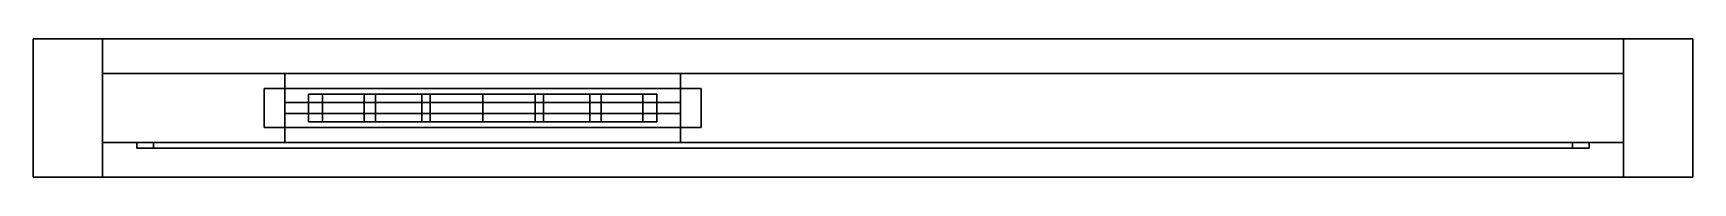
# Model space of a CAD drawing. Header units: millimetres. Extents: x -50 to 1150, y -25 to 75.
import ezdxf

# ---------------------------------------------------------------- set-up
doc = ezdxf.new("R2010")
doc.units = ezdxf.units.MM
for name, color, linetype in [('DOOR_DIAMONDS', 7, 'CONTINUOUS'), ('DOOR_FRAME', 8, 'CONTINUOUS'), ('DOOR_GLASS', 150, 'CONTINUOUS'), ('DOOR_LEAF', 30, 'CONTINUOUS'), ('DOOR_TRANSOM', 34, 'CONTINUOUS'), ('DOOR_TRIM', 40, 'CONTINUOUS')]:
    doc.layers.add(name, color=color, linetype=linetype)

msp = doc.modelspace()

# ---------------------------------------------------------------- linework, layer by layer
at = {"layer": 'DOOR_DIAMONDS'}
for points in [[(275, 35, 247.6), (159.16, 35, 366.667), (149.16, 35, 366.667), (275, 35, 237.6)], [(275, 15, 237.6), (275, 35, 237.6), (149.16, 35, 366.667), (149.16, 15, 366.667)], [(159.16, 35, 366.667), (275, 35, 485.733), (275, 35, 495.733), (149.16, 35, 366.667)], [(149.16, 15, 366.667), (149.16, 35, 366.667), (275, 35, 495.733), (275, 15, 495.733)], [(275, 35, 540.933), (159.16, 35, 660), (149.16, 35, 660), (275, 35, 530.933)], [(275, 15, 530.933), (275, 35, 530.933), (149.16, 35, 660), (149.16, 15, 660)], [(159.16, 35, 660), (275, 35, 779.067), (275, 35, 789.067), (149.16, 35, 660)], [(149.16, 15, 660), (149.16, 35, 660), (275, 35, 789.067), (275, 15, 789.067)], [(275, 35, 834.267), (159.16, 35, 953.333), (149.16, 35, 953.333), (275, 35, 824.267)], [(275, 15, 824.267), (275, 35, 824.267), (149.16, 35, 953.333), (149.16, 15, 953.333)], [(159.16, 35, 953.333), (275, 35, 1072.4), (275, 35, 1082.4), (149.16, 35, 953.333)], [(149.16, 15, 953.333), (149.16, 35, 953.333), (275, 35, 1082.4), (275, 15, 1082.4)], [(275, 35, 1127.6), (159.16, 35, 1246.667), (149.16, 35, 1246.667), (275, 35, 1117.6)], [(275, 15, 1117.6), (275, 35, 1117.6), (149.16, 35, 1246.667), (149.16, 15, 1246.667)], [(159.16, 35, 1246.667), (275, 35, 1365.733), (275, 35, 1375.733), (149.16, 35, 1246.667)], [(149.16, 15, 1246.667), (149.16, 35, 1246.667), (275, 35, 1375.733), (275, 15, 1375.733)], [(275, 35, 1420.933), (159.16, 35, 1540), (149.16, 35, 1540), (275, 35, 1410.933)], [(275, 15, 1410.933), (275, 35, 1410.933), (149.16, 35, 1540), (149.16, 15, 1540)], [(159.16, 35, 1540), (275, 35, 1659.067), (275, 35, 1669.067), (149.16, 35, 1540)], [(149.16, 15, 1540), (149.16, 35, 1540), (275, 35, 1669.067), (275, 15, 1669.067)], [(275, 35, 1714.267), (159.16, 35, 1833.333), (149.16, 35, 1833.333), (275, 35, 1704.267)], [(275, 15, 1704.267), (275, 35, 1704.267), (149.16, 35, 1833.333), (149.16, 15, 1833.333)], [(159.16, 35, 1833.333), (275, 35, 1952.4), (275, 35, 1962.4), (149.16, 35, 1833.333)], [(149.16, 15, 1833.333), (149.16, 35, 1833.333), (275, 35, 1962.4), (275, 15, 1962.4)], [(159.16, 15, 366.667), (159.16, 35, 366.667), (275, 35, 247.6), (275, 15, 247.6)], [(275, 15, 485.733), (275, 35, 485.733), (159.16, 35, 366.667), (159.16, 15, 366.667)], [(159.16, 15, 660), (159.16, 35, 660), (275, 35, 540.933), (275, 15, 540.933)], [(275, 15, 779.067), (275, 35, 779.067), (159.16, 35, 660), (159.16, 15, 660)], [(159.16, 15, 953.333), (159.16, 35, 953.333), (275, 35, 834.267), (275, 15, 834.267)], [(275, 15, 1072.4), (275, 35, 1072.4), (159.16, 35, 953.333), (159.16, 15, 953.333)], [(159.16, 15, 1246.667), (159.16, 35, 1246.667), (275, 35, 1127.6), (275, 15, 1127.6)], [(275, 15, 1365.733), (275, 35, 1365.733), (159.16, 35, 1246.667), (159.16, 15, 1246.667)], [(159.16, 15, 1540), (159.16, 35, 1540), (275, 35, 1420.933), (275, 15, 1420.933)], [(275, 15, 1659.067), (275, 35, 1659.067), (159.16, 35, 1540), (159.16, 15, 1540)], [(159.16, 15, 1833.333), (159.16, 35, 1833.333), (275, 35, 1714.267), (275, 15, 1714.267)], [(275, 15, 1952.4), (275, 35, 1952.4), (159.16, 35, 1833.333), (159.16, 15, 1833.333)], [(275, 35, 286.901), (197.429, 35, 366.667), (189.429, 35, 366.667), (275, 35, 278.901)], [(275, 15, 278.901), (275, 35, 278.901), (189.429, 35, 366.667), (189.429, 15, 366.667)], [(197.429, 35, 366.667), (275, 35, 446.432), (275, 35, 454.432), (189.429, 35, 366.667)], [(189.429, 15, 366.667), (189.429, 35, 366.667), (275, 35, 454.432), (275, 15, 454.432)], [(275, 35, 580.235), (197.429, 35, 660), (189.429, 35, 660), (275, 35, 572.235)], [(275, 15, 572.235), (275, 35, 572.235), (189.429, 35, 660), (189.429, 15, 660)], [(197.429, 35, 660), (275, 35, 739.765), (275, 35, 747.765), (189.429, 35, 660)], [(189.429, 15, 660), (189.429, 35, 660), (275, 35, 747.765), (275, 15, 747.765)], [(275, 35, 873.568), (197.429, 35, 953.333), (189.429, 35, 953.333), (275, 35, 865.568)], [(275, 15, 865.568), (275, 35, 865.568), (189.429, 35, 953.333), (189.429, 15, 953.333)], [(197.429, 35, 953.333), (275, 35, 1033.099), (275, 35, 1041.099), (189.429, 35, 953.333)], [(189.429, 15, 953.333), (189.429, 35, 953.333), (275, 35, 1041.099), (275, 15, 1041.099)], [(275, 35, 1166.901), (197.429, 35, 1246.667), (189.429, 35, 1246.667), (275, 35, 1158.901)], [(275, 15, 1158.901), (275, 35, 1158.901), (189.429, 35, 1246.667), (189.429, 15, 1246.667)], [(197.429, 35, 1246.667), (275, 35, 1326.432), (275, 35, 1334.432), (189.429, 35, 1246.667)], [(189.429, 15, 1246.667), (189.429, 35, 1246.667), (275, 35, 1334.432), (275, 15, 1334.432)], [(275, 35, 1460.235), (197.429, 35, 1540), (189.429, 35, 1540), (275, 35, 1452.235)], [(275, 15, 1452.235), (275, 35, 1452.235), (189.429, 35, 1540), (189.429, 15, 1540)], [(197.429, 35, 1540), (275, 35, 1619.765), (275, 35, 1627.765), (189.429, 35, 1540)], [(189.429, 15, 1540), (189.429, 35, 1540), (275, 35, 1627.765), (275, 15, 1627.765)], [(275, 35, 1753.568), (197.429, 35, 1833.333), (189.429, 35, 1833.333), (275, 35, 1745.568)], [(275, 15, 1745.568), (275, 35, 1745.568), (189.429, 35, 1833.333), (189.429, 15, 1833.333)], [(197.429, 35, 1833.333), (275, 35, 1913.099), (275, 35, 1921.099), (189.429, 35, 1833.333)], [(189.429, 15, 1833.333), (189.429, 35, 1833.333), (275, 35, 1921.099), (275, 15, 1921.099)], [(197.429, 15, 366.667), (197.429, 35, 366.667), (275, 35, 286.901), (275, 15, 286.901)], [(275, 15, 446.432), (275, 35, 446.432), (197.429, 35, 366.667), (197.429, 15, 366.667)], [(197.429, 15, 660), (197.429, 35, 660), (275, 35, 580.235), (275, 15, 580.235)], [(275, 15, 739.765), (275, 35, 739.765), (197.429, 35, 660), (197.429, 15, 660)], [(197.429, 15, 953.333), (197.429, 35, 953.333), (275, 35, 873.568), (275, 15, 873.568)], [(275, 15, 1033.099), (275, 35, 1033.099), (197.429, 35, 953.333), (197.429, 15, 953.333)], [(197.429, 15, 1246.667), (197.429, 35, 1246.667), (275, 35, 1166.901), (275, 15, 1166.901)], [(275, 15, 1326.432), (275, 35, 1326.432), (197.429, 35, 1246.667), (197.429, 15, 1246.667)], [(197.429, 15, 1540), (197.429, 35, 1540), (275, 35, 1460.235), (275, 15, 1460.235)], [(275, 15, 1619.765), (275, 35, 1619.765), (197.429, 35, 1540), (197.429, 15, 1540)], [(197.429, 15, 1833.333), (197.429, 35, 1833.333), (275, 35, 1753.568), (275, 15, 1753.568)], [(275, 15, 1913.099), (275, 35, 1913.099), (197.429, 35, 1833.333), (197.429, 15, 1833.333)], [(275, 35, 327.493), (236.956, 35, 366.667), (230.956, 35, 366.667), (275, 35, 321.493)], [(275, 15, 321.493), (275, 35, 321.493), (230.956, 35, 366.667), (230.956, 15, 366.667)], [(236.956, 35, 366.667), (275, 35, 405.84), (275, 35, 411.84), (230.956, 35, 366.667)], [(230.956, 15, 366.667), (230.956, 35, 366.667), (275, 35, 411.84), (275, 15, 411.84)], [(275, 35, 620.827), (236.956, 35, 660), (230.956, 35, 660), (275, 35, 614.827)], [(275, 15, 614.827), (275, 35, 614.827), (230.956, 35, 660), (230.956, 15, 660)], [(236.956, 35, 660), (275, 35, 699.173), (275, 35, 705.173), (230.956, 35, 660)], [(230.956, 15, 660), (230.956, 35, 660), (275, 35, 705.173), (275, 15, 705.173)], [(275, 35, 914.16), (236.956, 35, 953.333), (230.956, 35, 953.333), (275, 35, 908.16)], [(275, 15, 908.16), (275, 35, 908.16), (230.956, 35, 953.333), (230.956, 15, 953.333)], [(236.956, 35, 953.333), (275, 35, 992.507), (275, 35, 998.507), (230.956, 35, 953.333)], [(230.956, 15, 953.333), (230.956, 35, 953.333), (275, 35, 998.507), (275, 15, 998.507)], [(275, 35, 1207.493), (236.956, 35, 1246.667), (230.956, 35, 1246.667), (275, 35, 1201.493)], [(275, 15, 1201.493), (275, 35, 1201.493), (230.956, 35, 1246.667), (230.956, 15, 1246.667)], [(236.956, 35, 1246.667), (275, 35, 1285.84), (275, 35, 1291.84), (230.956, 35, 1246.667)], [(230.956, 15, 1246.667), (230.956, 35, 1246.667), (275, 35, 1291.84), (275, 15, 1291.84)], [(275, 35, 1500.827), (236.956, 35, 1540), (230.956, 35, 1540), (275, 35, 1494.827)], [(275, 15, 1494.827), (275, 35, 1494.827), (230.956, 35, 1540), (230.956, 15, 1540)], [(236.956, 35, 1540), (275, 35, 1579.173), (275, 35, 1585.173), (230.956, 35, 1540)], [(230.956, 15, 1540), (230.956, 35, 1540), (275, 35, 1585.173), (275, 15, 1585.173)], [(275, 35, 1794.16), (236.956, 35, 1833.333), (230.956, 35, 1833.333), (275, 35, 1788.16)], [(275, 15, 1788.16), (275, 35, 1788.16), (230.956, 35, 1833.333), (230.956, 15, 1833.333)], [(236.956, 35, 1833.333), (275, 35, 1872.507), (275, 35, 1878.507), (230.956, 35, 1833.333)], [(230.956, 15, 1833.333), (230.956, 35, 1833.333), (275, 35, 1878.507), (275, 15, 1878.507)], [(236.956, 15, 366.667), (236.956, 35, 366.667), (275, 35, 327.493), (275, 15, 327.493)], [(275, 15, 405.84), (275, 35, 405.84), (236.956, 35, 366.667), (236.956, 15, 366.667)], [(236.956, 15, 660), (236.956, 35, 660), (275, 35, 620.827), (275, 15, 620.827)], [(275, 15, 699.173), (275, 35, 699.173), (236.956, 35, 660), (236.956, 15, 660)], [(236.956, 15, 953.333), (236.956, 35, 953.333), (275, 35, 914.16), (275, 15, 914.16)], [(275, 15, 992.507), (275, 35, 992.507), (236.956, 35, 953.333), (236.956, 15, 953.333)], [(236.956, 15, 1246.667), (236.956, 35, 1246.667), (275, 35, 1207.493), (275, 15, 1207.493)], [(275, 15, 1285.84), (275, 35, 1285.84), (236.956, 35, 1246.667), (236.956, 15, 1246.667)], [(236.956, 15, 1540), (236.956, 35, 1540), (275, 35, 1500.827), (275, 15, 1500.827)], [(275, 15, 1579.173), (275, 35, 1579.173), (236.956, 35, 1540), (236.956, 15, 1540)], [(236.956, 15, 1833.333), (236.956, 35, 1833.333), (275, 35, 1794.16), (275, 15, 1794.16)], [(275, 15, 1872.507), (275, 35, 1872.507), (236.956, 35, 1833.333), (236.956, 15, 1833.333)], [(275, 35, 485.733), (390.84, 35, 366.667), (400.84, 35, 366.667), (275, 35, 495.733)], [(275, 15, 495.733), (275, 35, 495.733), (400.84, 35, 366.667), (400.84, 15, 366.667)], [(390.84, 15, 366.667), (390.84, 35, 366.667), (275, 35, 485.733), (275, 15, 485.733)], [(390.84, 35, 366.667), (275, 35, 247.6), (275, 35, 237.6), (400.84, 35, 366.667)], [(400.84, 15, 366.667), (400.84, 35, 366.667), (275, 35, 237.6), (275, 15, 237.6)], [(275, 15, 247.6), (275, 35, 247.6), (390.84, 35, 366.667), (390.84, 15, 366.667)], [(275, 35, 446.432), (352.571, 35, 366.667), (360.571, 35, 366.667), (275, 35, 454.432)], [(275, 15, 454.432), (275, 35, 454.432), (360.571, 35, 366.667), (360.571, 15, 366.667)], [(352.571, 15, 366.667), (352.571, 35, 366.667), (275, 35, 446.432), (275, 15, 446.432)], [(352.571, 35, 366.667), (275, 35, 286.901), (275, 35, 278.901), (360.571, 35, 366.667)], [(360.571, 15, 366.667), (360.571, 35, 366.667), (275, 35, 278.901), (275, 15, 278.901)], [(275, 15, 286.901), (275, 35, 286.901), (352.571, 35, 366.667), (352.571, 15, 366.667)], [(275, 35, 405.84), (313.044, 35, 366.667), (319.044, 35, 366.667), (275, 35, 411.84)], [(275, 15, 411.84), (275, 35, 411.84), (319.044, 35, 366.667), (319.044, 15, 366.667)], [(313.044, 15, 366.667), (313.044, 35, 366.667), (275, 35, 405.84), (275, 15, 405.84)], [(313.044, 35, 366.667), (275, 35, 327.493), (275, 35, 321.493), (319.044, 35, 366.667)], [(319.044, 15, 366.667), (319.044, 35, 366.667), (275, 35, 321.493), (275, 15, 321.493)], [(275, 15, 327.493), (275, 35, 327.493), (313.044, 35, 366.667), (313.044, 15, 366.667)], [(275, 35, 779.067), (390.84, 35, 660), (400.84, 35, 660), (275, 35, 789.067)], [(275, 15, 789.067), (275, 35, 789.067), (400.84, 35, 660), (400.84, 15, 660)], [(390.84, 15, 660), (390.84, 35, 660), (275, 35, 779.067), (275, 15, 779.067)], [(390.84, 35, 660), (275, 35, 540.933), (275, 35, 530.933), (400.84, 35, 660)], [(400.84, 15, 660), (400.84, 35, 660), (275, 35, 530.933), (275, 15, 530.933)], [(275, 15, 540.933), (275, 35, 540.933), (390.84, 35, 660), (390.84, 15, 660)], [(275, 35, 739.765), (352.571, 35, 660), (360.571, 35, 660), (275, 35, 747.765)], [(275, 15, 747.765), (275, 35, 747.765), (360.571, 35, 660), (360.571, 15, 660)], [(352.571, 15, 660), (352.571, 35, 660), (275, 35, 739.765), (275, 15, 739.765)], [(352.571, 35, 660), (275, 35, 580.235), (275, 35, 572.235), (360.571, 35, 660)], [(360.571, 15, 660), (360.571, 35, 660), (275, 35, 572.235), (275, 15, 572.235)], [(275, 15, 580.235), (275, 35, 580.235), (352.571, 35, 660), (352.571, 15, 660)], [(275, 35, 699.173), (313.044, 35, 660), (319.044, 35, 660), (275, 35, 705.173)], [(275, 15, 705.173), (275, 35, 705.173), (319.044, 35, 660), (319.044, 15, 660)], [(313.044, 15, 660), (313.044, 35, 660), (275, 35, 699.173), (275, 15, 699.173)], [(313.044, 35, 660), (275, 35, 620.827), (275, 35, 614.827), (319.044, 35, 660)], [(319.044, 15, 660), (319.044, 35, 660), (275, 35, 614.827), (275, 15, 614.827)], [(275, 15, 620.827), (275, 35, 620.827), (313.044, 35, 660), (313.044, 15, 660)], [(275, 35, 1072.4), (390.84, 35, 953.333), (400.84, 35, 953.333), (275, 35, 1082.4)], [(275, 15, 1082.4), (275, 35, 1082.4), (400.84, 35, 953.333), (400.84, 15, 953.333)], [(390.84, 15, 953.333), (390.84, 35, 953.333), (275, 35, 1072.4), (275, 15, 1072.4)], [(390.84, 35, 953.333), (275, 35, 834.267), (275, 35, 824.267), (400.84, 35, 953.333)], [(400.84, 15, 953.333), (400.84, 35, 953.333), (275, 35, 824.267), (275, 15, 824.267)], [(275, 15, 834.267), (275, 35, 834.267), (390.84, 35, 953.333), (390.84, 15, 953.333)], [(275, 35, 1033.099), (352.571, 35, 953.333), (360.571, 35, 953.333), (275, 35, 1041.099)], [(275, 15, 1041.099), (275, 35, 1041.099), (360.571, 35, 953.333), (360.571, 15, 953.333)], [(352.571, 15, 953.333), (352.571, 35, 953.333), (275, 35, 1033.099), (275, 15, 1033.099)], [(352.571, 35, 953.333), (275, 35, 873.568), (275, 35, 865.568), (360.571, 35, 953.333)], [(360.571, 15, 953.333), (360.571, 35, 953.333), (275, 35, 865.568), (275, 15, 865.568)], [(275, 15, 873.568), (275, 35, 873.568), (352.571, 35, 953.333), (352.571, 15, 953.333)], [(275, 35, 992.507), (313.044, 35, 953.333), (319.044, 35, 953.333), (275, 35, 998.507)], [(275, 15, 998.507), (275, 35, 998.507), (319.044, 35, 953.333), (319.044, 15, 953.333)], [(313.044, 15, 953.333), (313.044, 35, 953.333), (275, 35, 992.507), (275, 15, 992.507)], [(313.044, 35, 953.333), (275, 35, 914.16), (275, 35, 908.16), (319.044, 35, 953.333)], [(319.044, 15, 953.333), (319.044, 35, 953.333), (275, 35, 908.16), (275, 15, 908.16)], [(275, 15, 914.16), (275, 35, 914.16), (313.044, 35, 953.333), (313.044, 15, 953.333)], [(275, 35, 1365.733), (390.84, 35, 1246.667), (400.84, 35, 1246.667), (275, 35, 1375.733)], [(275, 15, 1375.733), (275, 35, 1375.733), (400.84, 35, 1246.667), (400.84, 15, 1246.667)], [(390.84, 15, 1246.667), (390.84, 35, 1246.667), (275, 35, 1365.733), (275, 15, 1365.733)], [(390.84, 35, 1246.667), (275, 35, 1127.6), (275, 35, 1117.6), (400.84, 35, 1246.667)], [(400.84, 15, 1246.667), (400.84, 35, 1246.667), (275, 35, 1117.6), (275, 15, 1117.6)], [(275, 15, 1127.6), (275, 35, 1127.6), (390.84, 35, 1246.667), (390.84, 15, 1246.667)], [(275, 35, 1326.432), (352.571, 35, 1246.667), (360.571, 35, 1246.667), (275, 35, 1334.432)], [(275, 15, 1334.432), (275, 35, 1334.432), (360.571, 35, 1246.667), (360.571, 15, 1246.667)], [(352.571, 15, 1246.667), (352.571, 35, 1246.667), (275, 35, 1326.432), (275, 15, 1326.432)], [(352.571, 35, 1246.667), (275, 35, 1166.901), (275, 35, 1158.901), (360.571, 35, 1246.667)], [(360.571, 15, 1246.667), (360.571, 35, 1246.667), (275, 35, 1158.901), (275, 15, 1158.901)], [(275, 15, 1166.901), (275, 35, 1166.901), (352.571, 35, 1246.667), (352.571, 15, 1246.667)], [(275, 35, 1285.84), (313.044, 35, 1246.667), (319.044, 35, 1246.667), (275, 35, 1291.84)], [(275, 15, 1291.84), (275, 35, 1291.84), (319.044, 35, 1246.667), (319.044, 15, 1246.667)], [(313.044, 15, 1246.667), (313.044, 35, 1246.667), (275, 35, 1285.84), (275, 15, 1285.84)], [(313.044, 35, 1246.667), (275, 35, 1207.493), (275, 35, 1201.493), (319.044, 35, 1246.667)], [(319.044, 15, 1246.667), (319.044, 35, 1246.667), (275, 35, 1201.493), (275, 15, 1201.493)], [(275, 15, 1207.493), (275, 35, 1207.493), (313.044, 35, 1246.667), (313.044, 15, 1246.667)], [(275, 35, 1659.067), (390.84, 35, 1540), (400.84, 35, 1540), (275, 35, 1669.067)], [(275, 15, 1669.067), (275, 35, 1669.067), (400.84, 35, 1540), (400.84, 15, 1540)], [(390.84, 15, 1540), (390.84, 35, 1540), (275, 35, 1659.067), (275, 15, 1659.067)], [(390.84, 35, 1540), (275, 35, 1420.933), (275, 35, 1410.933), (400.84, 35, 1540)], [(400.84, 15, 1540), (400.84, 35, 1540), (275, 35, 1410.933), (275, 15, 1410.933)], [(275, 15, 1420.933), (275, 35, 1420.933), (390.84, 35, 1540), (390.84, 15, 1540)], [(275, 35, 1619.765), (352.571, 35, 1540), (360.571, 35, 1540), (275, 35, 1627.765)], [(275, 15, 1627.765), (275, 35, 1627.765), (360.571, 35, 1540), (360.571, 15, 1540)], [(352.571, 15, 1540), (352.571, 35, 1540), (275, 35, 1619.765), (275, 15, 1619.765)], [(352.571, 35, 1540), (275, 35, 1460.235), (275, 35, 1452.235), (360.571, 35, 1540)], [(360.571, 15, 1540), (360.571, 35, 1540), (275, 35, 1452.235), (275, 15, 1452.235)], [(275, 15, 1460.235), (275, 35, 1460.235), (352.571, 35, 1540), (352.571, 15, 1540)], [(275, 35, 1579.173), (313.044, 35, 1540), (319.044, 35, 1540), (275, 35, 1585.173)], [(275, 15, 1585.173), (275, 35, 1585.173), (319.044, 35, 1540), (319.044, 15, 1540)], [(313.044, 15, 1540), (313.044, 35, 1540), (275, 35, 1579.173), (275, 15, 1579.173)], [(313.044, 35, 1540), (275, 35, 1500.827), (275, 35, 1494.827), (319.044, 35, 1540)], [(319.044, 15, 1540), (319.044, 35, 1540), (275, 35, 1494.827), (275, 15, 1494.827)], [(275, 15, 1500.827), (275, 35, 1500.827), (313.044, 35, 1540), (313.044, 15, 1540)], [(275, 35, 1952.4), (390.84, 35, 1833.333), (400.84, 35, 1833.333), (275, 35, 1962.4)], [(275, 15, 1962.4), (275, 35, 1962.4), (400.84, 35, 1833.333), (400.84, 15, 1833.333)], [(390.84, 15, 1833.333), (390.84, 35, 1833.333), (275, 35, 1952.4), (275, 15, 1952.4)], [(390.84, 35, 1833.333), (275, 35, 1714.267), (275, 35, 1704.267), (400.84, 35, 1833.333)], [(400.84, 15, 1833.333), (400.84, 35, 1833.333), (275, 35, 1704.267), (275, 15, 1704.267)], [(275, 15, 1714.267), (275, 35, 1714.267), (390.84, 35, 1833.333), (390.84, 15, 1833.333)], [(275, 35, 1913.099), (352.571, 35, 1833.333), (360.571, 35, 1833.333), (275, 35, 1921.099)], [(275, 15, 1921.099), (275, 35, 1921.099), (360.571, 35, 1833.333), (360.571, 15, 1833.333)], [(352.571, 15, 1833.333), (352.571, 35, 1833.333), (275, 35, 1913.099), (275, 15, 1913.099)], [(352.571, 35, 1833.333), (275, 35, 1753.568), (275, 35, 1745.568), (360.571, 35, 1833.333)], [(360.571, 15, 1833.333), (360.571, 35, 1833.333), (275, 35, 1745.568), (275, 15, 1745.568)], [(275, 15, 1753.568), (275, 35, 1753.568), (352.571, 35, 1833.333), (352.571, 15, 1833.333)], [(275, 35, 1872.507), (313.044, 35, 1833.333), (319.044, 35, 1833.333), (275, 35, 1878.507)], [(275, 15, 1878.507), (275, 35, 1878.507), (319.044, 35, 1833.333), (319.044, 15, 1833.333)], [(313.044, 15, 1833.333), (313.044, 35, 1833.333), (275, 35, 1872.507), (275, 15, 1872.507)], [(313.044, 35, 1833.333), (275, 35, 1794.16), (275, 35, 1788.16), (319.044, 35, 1833.333)], [(319.044, 15, 1833.333), (319.044, 35, 1833.333), (275, 35, 1788.16), (275, 15, 1788.16)], [(275, 15, 1794.16), (275, 35, 1794.16), (313.044, 35, 1833.333), (313.044, 15, 1833.333)], [(275, 15, 237.6), (149.16, 15, 366.667), (159.16, 15, 366.667), (275, 15, 247.6)], [(149.16, 15, 366.667), (275, 15, 495.733), (275, 15, 485.733), (159.16, 15, 366.667)], [(275, 15, 530.933), (149.16, 15, 660), (159.16, 15, 660), (275, 15, 540.933)], [(149.16, 15, 660), (275, 15, 789.067), (275, 15, 779.067), (159.16, 15, 660)], [(275, 15, 824.267), (149.16, 15, 953.333), (159.16, 15, 953.333), (275, 15, 834.267)], [(149.16, 15, 953.333), (275, 15, 1082.4), (275, 15, 1072.4), (159.16, 15, 953.333)], [(275, 15, 1117.6), (149.16, 15, 1246.667), (159.16, 15, 1246.667), (275, 15, 1127.6)], [(149.16, 15, 1246.667), (275, 15, 1375.733), (275, 15, 1365.733), (159.16, 15, 1246.667)], [(275, 15, 1410.933), (149.16, 15, 1540), (159.16, 15, 1540), (275, 15, 1420.933)], [(149.16, 15, 1540), (275, 15, 1669.067), (275, 15, 1659.067), (159.16, 15, 1540)], [(275, 15, 1704.267), (149.16, 15, 1833.333), (159.16, 15, 1833.333), (275, 15, 1714.267)], [(149.16, 15, 1833.333), (275, 15, 1962.4), (275, 15, 1952.4), (159.16, 15, 1833.333)], [(275, 15, 278.901), (189.429, 15, 366.667), (197.429, 15, 366.667), (275, 15, 286.901)], [(189.429, 15, 366.667), (275, 15, 454.432), (275, 15, 446.432), (197.429, 15, 366.667)], [(275, 15, 572.235), (189.429, 15, 660), (197.429, 15, 660), (275, 15, 580.235)], [(189.429, 15, 660), (275, 15, 747.765), (275, 15, 739.765), (197.429, 15, 660)], [(275, 15, 865.568), (189.429, 15, 953.333), (197.429, 15, 953.333), (275, 15, 873.568)], [(189.429, 15, 953.333), (275, 15, 1041.099), (275, 15, 1033.099), (197.429, 15, 953.333)], [(275, 15, 1158.901), (189.429, 15, 1246.667), (197.429, 15, 1246.667), (275, 15, 1166.901)], [(189.429, 15, 1246.667), (275, 15, 1334.432), (275, 15, 1326.432), (197.429, 15, 1246.667)], [(275, 15, 1452.235), (189.429, 15, 1540), (197.429, 15, 1540), (275, 15, 1460.235)], [(189.429, 15, 1540), (275, 15, 1627.765), (275, 15, 1619.765), (197.429, 15, 1540)], [(275, 15, 1745.568), (189.429, 15, 1833.333), (197.429, 15, 1833.333), (275, 15, 1753.568)], [(189.429, 15, 1833.333), (275, 15, 1921.099), (275, 15, 1913.099), (197.429, 15, 1833.333)], [(275, 15, 321.493), (230.956, 15, 366.667), (236.956, 15, 366.667), (275, 15, 327.493)], [(230.956, 15, 366.667), (275, 15, 411.84), (275, 15, 405.84), (236.956, 15, 366.667)], [(275, 15, 614.827), (230.956, 15, 660), (236.956, 15, 660), (275, 15, 620.827)], [(230.956, 15, 660), (275, 15, 705.173), (275, 15, 699.173), (236.956, 15, 660)], [(275, 15, 908.16), (230.956, 15, 953.333), (236.956, 15, 953.333), (275, 15, 914.16)], [(230.956, 15, 953.333), (275, 15, 998.507), (275, 15, 992.507), (236.956, 15, 953.333)], [(275, 15, 1201.493), (230.956, 15, 1246.667), (236.956, 15, 1246.667), (275, 15, 1207.493)], [(230.956, 15, 1246.667), (275, 15, 1291.84), (275, 15, 1285.84), (236.956, 15, 1246.667)], [(275, 15, 1494.827), (230.956, 15, 1540), (236.956, 15, 1540), (275, 15, 1500.827)], [(230.956, 15, 1540), (275, 15, 1585.173), (275, 15, 1579.173), (236.956, 15, 1540)], [(275, 15, 1788.16), (230.956, 15, 1833.333), (236.956, 15, 1833.333), (275, 15, 1794.16)], [(230.956, 15, 1833.333), (275, 15, 1878.507), (275, 15, 1872.507), (236.956, 15, 1833.333)], [(275, 15, 495.733), (400.84, 15, 366.667), (390.84, 15, 366.667), (275, 15, 485.733)], [(400.84, 15, 366.667), (275, 15, 237.6), (275, 15, 247.6), (390.84, 15, 366.667)], [(275, 15, 454.432), (360.571, 15, 366.667), (352.571, 15, 366.667), (275, 15, 446.432)], [(360.571, 15, 366.667), (275, 15, 278.901), (275, 15, 286.901), (352.571, 15, 366.667)], [(275, 15, 411.84), (319.044, 15, 366.667), (313.044, 15, 366.667), (275, 15, 405.84)], [(319.044, 15, 366.667), (275, 15, 321.493), (275, 15, 327.493), (313.044, 15, 366.667)], [(275, 15, 789.067), (400.84, 15, 660), (390.84, 15, 660), (275, 15, 779.067)], [(400.84, 15, 660), (275, 15, 530.933), (275, 15, 540.933), (390.84, 15, 660)], [(275, 15, 747.765), (360.571, 15, 660), (352.571, 15, 660), (275, 15, 739.765)], [(360.571, 15, 660), (275, 15, 572.235), (275, 15, 580.235), (352.571, 15, 660)], [(275, 15, 705.173), (319.044, 15, 660), (313.044, 15, 660), (275, 15, 699.173)], [(319.044, 15, 660), (275, 15, 614.827), (275, 15, 620.827), (313.044, 15, 660)], [(275, 15, 1082.4), (400.84, 15, 953.333), (390.84, 15, 953.333), (275, 15, 1072.4)], [(400.84, 15, 953.333), (275, 15, 824.267), (275, 15, 834.267), (390.84, 15, 953.333)], [(275, 15, 1041.099), (360.571, 15, 953.333), (352.571, 15, 953.333), (275, 15, 1033.099)], [(360.571, 15, 953.333), (275, 15, 865.568), (275, 15, 873.568), (352.571, 15, 953.333)], [(275, 15, 998.507), (319.044, 15, 953.333), (313.044, 15, 953.333), (275, 15, 992.507)], [(319.044, 15, 953.333), (275, 15, 908.16), (275, 15, 914.16), (313.044, 15, 953.333)], [(275, 15, 1375.733), (400.84, 15, 1246.667), (390.84, 15, 1246.667), (275, 15, 1365.733)], [(400.84, 15, 1246.667), (275, 15, 1117.6), (275, 15, 1127.6), (390.84, 15, 1246.667)], [(275, 15, 1334.432), (360.571, 15, 1246.667), (352.571, 15, 1246.667), (275, 15, 1326.432)], [(360.571, 15, 1246.667), (275, 15, 1158.901), (275, 15, 1166.901), (352.571, 15, 1246.667)], [(275, 15, 1291.84), (319.044, 15, 1246.667), (313.044, 15, 1246.667), (275, 15, 1285.84)], [(319.044, 15, 1246.667), (275, 15, 1201.493), (275, 15, 1207.493), (313.044, 15, 1246.667)], [(275, 15, 1669.067), (400.84, 15, 1540), (390.84, 15, 1540), (275, 15, 1659.067)], [(400.84, 15, 1540), (275, 15, 1410.933), (275, 15, 1420.933), (390.84, 15, 1540)], [(275, 15, 1627.765), (360.571, 15, 1540), (352.571, 15, 1540), (275, 15, 1619.765)], [(360.571, 15, 1540), (275, 15, 1452.235), (275, 15, 1460.235), (352.571, 15, 1540)], [(275, 15, 1585.173), (319.044, 15, 1540), (313.044, 15, 1540), (275, 15, 1579.173)], [(319.044, 15, 1540), (275, 15, 1494.827), (275, 15, 1500.827), (313.044, 15, 1540)], [(275, 15, 1962.4), (400.84, 15, 1833.333), (390.84, 15, 1833.333), (275, 15, 1952.4)], [(400.84, 15, 1833.333), (275, 15, 1704.267), (275, 15, 1714.267), (390.84, 15, 1833.333)], [(275, 15, 1921.099), (360.571, 15, 1833.333), (352.571, 15, 1833.333), (275, 15, 1913.099)], [(360.571, 15, 1833.333), (275, 15, 1745.568), (275, 15, 1753.568), (352.571, 15, 1833.333)], [(275, 15, 1878.507), (319.044, 15, 1833.333), (313.044, 15, 1833.333), (275, 15, 1872.507)], [(319.044, 15, 1833.333), (275, 15, 1788.16), (275, 15, 1794.16), (313.044, 15, 1833.333)]]:
    msp.add_3dface(points, dxfattribs=at)
at = {"layer": 'DOOR_FRAME'}
for points in [[(-50, -25), (0, -25), (0, 75), (-50, 75)], [(-50, -25, 2800), (-50, 75, 2800), (0, 75, 2800), (0, -25, 2800)], [(0, 75), (0, 75, 2800), (-50, 75, 2800), (-50, 75)], [(-50, 75), (-50, 75, 2800), (-50, -25, 2800), (-50, -25)], [(-50, -25, 2750), (1150, -25, 2750), (1150, 75, 2750), (-50, 75, 2750)], [(-50, -25, 2800), (-50, 75, 2800), (1150, 75, 2800), (1150, -25, 2800)], [(1150, 75, 2750), (1150, 75, 2800), (-50, 75, 2800), (-50, 75, 2750)], [(-50, 75, 2750), (-50, 75, 2800), (-50, -25, 2800), (-50, -25, 2750)], [(0, -25), (0, -25, 2800), (0, 75, 2800), (0, 75)], [(1100, -25), (1150, -25), (1150, 75), (1100, 75)], [(1100, -25, 2800), (1100, 75, 2800), (1150, 75, 2800), (1150, -25, 2800)], [(1150, 75), (1150, 75, 2800), (1100, 75, 2800), (1100, 75)], [(1100, 75), (1100, 75, 2800), (1100, -25, 2800), (1100, -25)], [(1150, -25), (1150, -25, 2800), (1150, 75, 2800), (1150, 75)], [(1150, -25, 2750), (1150, -25, 2800), (1150, 75, 2800), (1150, 75, 2750)], [(-50, -25), (-50, -25, 2800), (0, -25, 2800), (0, -25)], [(-50, -25, 2750), (-50, -25, 2800), (1150, -25, 2800), (1150, -25, 2750)], [(1100, -25), (1100, -25, 2800), (1150, -25, 2800), (1150, -25)]]:
    msp.add_3dface(points, dxfattribs=at)
at = {"layer": 'DOOR_GLASS'}
for points in [[(132, 21, 220), (418, 21, 220), (418, 29, 220), (132, 29, 220)], [(132, 21, 1980), (132, 29, 1980), (418, 29, 1980), (418, 21, 1980)], [(418, 29, 220), (418, 29, 1980), (132, 29, 1980), (132, 29, 220)], [(132, 29, 220), (132, 29, 1980), (132, 21, 1980), (132, 21, 220)], [(418, 21, 220), (418, 21, 1980), (418, 29, 1980), (418, 29, 220)], [(132, 21, 220), (132, 21, 1980), (418, 21, 1980), (418, 21, 220)]]:
    msp.add_3dface(points, dxfattribs=at)
at = {"layer": 'DOOR_LEAF'}
for points in [[(0, 0), (132, 0), (132, 50), (0, 50)], [(0, 0, 2200), (0, 50, 2200), (132, 50, 2200), (132, 0, 2200)], [(132, 50), (132, 50, 2200), (0, 50, 2200), (0, 50)], [(0, 50), (0, 50, 2200), (0, 0, 2200), (0, 0)], [(132, 0), (132, 0, 2200), (132, 50, 2200), (132, 50)], [(132, 0), (418, 0), (418, 50), (132, 50)], [(132, 0, 220), (132, 50, 220), (418, 50, 220), (418, 0, 220)], [(418, 50), (418, 50, 220), (132, 50, 220), (132, 50)], [(132, 50), (132, 50, 220), (132, 0, 220), (132, 0)], [(132, 0, 1980), (418, 0, 1980), (418, 50, 1980), (132, 50, 1980)], [(132, 0, 2200), (132, 50, 2200), (418, 50, 2200), (418, 0, 2200)], [(418, 50, 1980), (418, 50, 2200), (132, 50, 2200), (132, 50, 1980)], [(132, 50, 1980), (132, 50, 2200), (132, 0, 2200), (132, 0, 1980)], [(418, 0), (1100, 0), (1100, 50), (418, 50)], [(418, 0, 2200), (418, 50, 2200), (1100, 50, 2200), (1100, 0, 2200)], [(1100, 50), (1100, 50, 2200), (418, 50, 2200), (418, 50)], [(418, 50), (418, 50, 2200), (418, 0, 2200), (418, 0)], [(418, 0), (418, 0, 220), (418, 50, 220), (418, 50)], [(418, 0, 1980), (418, 0, 2200), (418, 50, 2200), (418, 50, 1980)], [(1100, 0), (1100, 0, 2200), (1100, 50, 2200), (1100, 50)], [(0, 0), (0, 0, 2200), (132, 0, 2200), (132, 0)], [(132, 0), (132, 0, 220), (418, 0, 220), (418, 0)], [(132, 0, 1980), (132, 0, 2200), (418, 0, 2200), (418, 0, 1980)], [(418, 0), (418, 0, 2200), (1100, 0, 2200), (1100, 0)]]:
    msp.add_3dface(points, dxfattribs=at)
at = {"layer": 'DOOR_TRANSOM'}
for points in [[(0, 0, 2200), (1100, 0, 2200), (1100, 50, 2200), (0, 50, 2200)], [(0, 0, 2750), (0, 50, 2750), (1100, 50, 2750), (1100, 0, 2750)], [(1100, 50, 2200), (1100, 50, 2750), (0, 50, 2750), (0, 50, 2200)], [(0, 50, 2200), (0, 50, 2750), (0, 0, 2750), (0, 0, 2200)], [(1100, 0, 2200), (1100, 0, 2750), (1100, 50, 2750), (1100, 50, 2200)], [(0, 0, 2200), (0, 0, 2750), (1100, 0, 2750), (1100, 0, 2200)]]:
    msp.add_3dface(points, dxfattribs=at)
at = {"layer": 'DOOR_TRIM'}
for points in [[(117, 11, 205), (132, 11, 205), (132, 39, 205), (117, 39, 205)], [(117, 11, 1995), (117, 39, 1995), (132, 39, 1995), (132, 11, 1995)], [(132, 39, 205), (132, 39, 1995), (117, 39, 1995), (117, 39, 205)], [(117, 39, 205), (117, 39, 1995), (117, 11, 1995), (117, 11, 205)], [(132, 11, 205), (132, 11, 1995), (132, 39, 1995), (132, 39, 205)], [(132, 11, 205), (418, 11, 205), (418, 39, 205), (132, 39, 205)], [(132, 11, 220), (132, 39, 220), (418, 39, 220), (418, 11, 220)], [(418, 39, 205), (418, 39, 220), (132, 39, 220), (132, 39, 205)], [(132, 39, 205), (132, 39, 220), (132, 11, 220), (132, 11, 205)], [(132, 11, 1980), (418, 11, 1980), (418, 39, 1980), (132, 39, 1980)], [(132, 11, 1995), (132, 39, 1995), (418, 39, 1995), (418, 11, 1995)], [(418, 39, 1980), (418, 39, 1995), (132, 39, 1995), (132, 39, 1980)], [(132, 39, 1980), (132, 39, 1995), (132, 11, 1995), (132, 11, 1980)], [(418, 11, 205), (433, 11, 205), (433, 39, 205), (418, 39, 205)], [(418, 11, 1995), (418, 39, 1995), (433, 39, 1995), (433, 11, 1995)], [(433, 39, 205), (433, 39, 1995), (418, 39, 1995), (418, 39, 205)], [(418, 39, 205), (418, 39, 1995), (418, 11, 1995), (418, 11, 205)], [(418, 11, 205), (418, 11, 220), (418, 39, 220), (418, 39, 205)], [(418, 11, 1980), (418, 11, 1995), (418, 39, 1995), (418, 39, 1980)], [(433, 11, 205), (433, 11, 1995), (433, 39, 1995), (433, 39, 205)], [(25, -4, 25), (1075, -4, 25), (1075, 0, 25), (25, 0, 25)], [(25, -4, 37), (25, 0, 37), (1075, 0, 37), (1075, -4, 37)], [(1075, 0, 25), (1075, 0, 37), (25, 0, 37), (25, 0, 25)], [(25, 0, 25), (25, 0, 37), (25, -4, 37), (25, -4, 25)], [(25, -4, 2163), (1075, -4, 2163), (1075, 0, 2163), (25, 0, 2163)], [(25, -4, 2175), (25, 0, 2175), (1075, 0, 2175), (1075, -4, 2175)], [(1075, 0, 2163), (1075, 0, 2175), (25, 0, 2175), (25, 0, 2163)], [(25, 0, 2163), (25, 0, 2175), (25, -4, 2175), (25, -4, 2163)], [(25, -4, 25), (37, -4, 25), (37, 0, 25), (25, 0, 25)], [(25, -4, 2175), (25, 0, 2175), (37, 0, 2175), (37, -4, 2175)], [(37, 0, 25), (37, 0, 2175), (25, 0, 2175), (25, 0, 25)], [(25, 0, 25), (25, 0, 2175), (25, -4, 2175), (25, -4, 25)], [(37, -4, 25), (37, -4, 2175), (37, 0, 2175), (37, 0, 25)], [(117, 11, 205), (117, 11, 1995), (132, 11, 1995), (132, 11, 205)], [(132, 11, 205), (132, 11, 220), (418, 11, 220), (418, 11, 205)], [(132, 11, 1980), (132, 11, 1995), (418, 11, 1995), (418, 11, 1980)], [(418, 11, 205), (418, 11, 1995), (433, 11, 1995), (433, 11, 205)], [(1063, -4, 25), (1075, -4, 25), (1075, 0, 25), (1063, 0, 25)], [(1063, -4, 2175), (1063, 0, 2175), (1075, 0, 2175), (1075, -4, 2175)], [(1075, 0, 25), (1075, 0, 2175), (1063, 0, 2175), (1063, 0, 25)], [(1063, 0, 25), (1063, 0, 2175), (1063, -4, 2175), (1063, -4, 25)], [(1075, -4, 25), (1075, -4, 37), (1075, 0, 37), (1075, 0, 25)], [(1075, -4, 2163), (1075, -4, 2175), (1075, 0, 2175), (1075, 0, 2163)], [(1075, -4, 25), (1075, -4, 2175), (1075, 0, 2175), (1075, 0, 25)], [(25, -4, 25), (25, -4, 37), (1075, -4, 37), (1075, -4, 25)], [(25, -4, 2163), (25, -4, 2175), (1075, -4, 2175), (1075, -4, 2163)], [(25, -4, 25), (25, -4, 2175), (37, -4, 2175), (37, -4, 25)], [(1063, -4, 25), (1063, -4, 2175), (1075, -4, 2175), (1075, -4, 25)]]:
    msp.add_3dface(points, dxfattribs=at)

doc.saveas('drawing.dxf')
